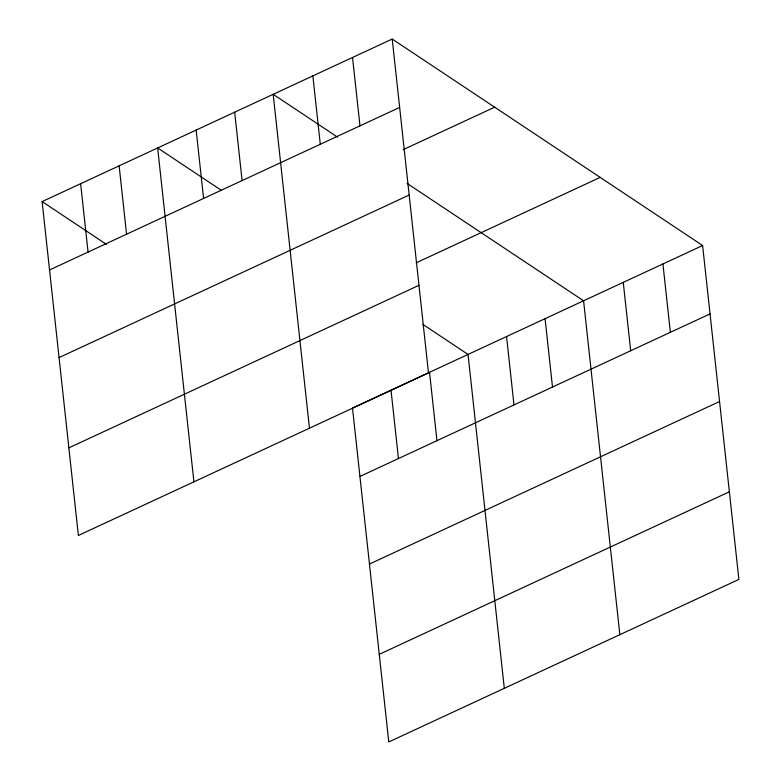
<?xml version="1.0" encoding="UTF-8"?>
<svg xmlns="http://www.w3.org/2000/svg" width="781" height="781" viewBox="0 0 781 781"><rect width="100%" height="100%" fill="white"/><g stroke="black" fill="none" stroke-linecap="round" stroke-linejoin="round"><path stroke-width="1.17" d="M392.218 39.05L428.496 372.937L78.383 535.473L42.115 201.586L392.218 39.05L702.617 245.527L738.885 579.414L388.782 741.95L352.504 408.063L702.617 245.527M49.545 269.962L399.647 107.427M403.172 149.659L494.646 107.192M59.063 357.581L409.166 195.045M416.224 262.797L600.189 177.394M68.865 447.855L418.977 285.319M359.934 476.439L710.046 313.903M369.452 564.058L719.565 401.522M379.263 654.332L729.366 491.796M337.451 137.065L273.184 94.316L309.452 428.193M407.067 183.379L583.583 300.792L619.85 634.68M220.916 190.037L157.645 147.951L193.922 481.838M422.853 324.369L468.044 354.428L504.311 688.315M42.115 201.586L106.382 244.336M662.932 263.949L670.362 332.325M623.258 282.371L630.687 350.747M545.07 318.668L552.499 387.044M506.557 336.552L513.986 404.929M429.53 372.312L436.96 440.689M391.017 390.188L398.447 458.564M352.543 57.472L359.973 125.848M312.859 75.894L320.288 144.27M234.671 112.191L242.1 180.567M196.158 130.066L203.587 198.442M119.132 165.826L126.561 234.202M80.628 183.711L88.058 252.087"/></g></svg>
